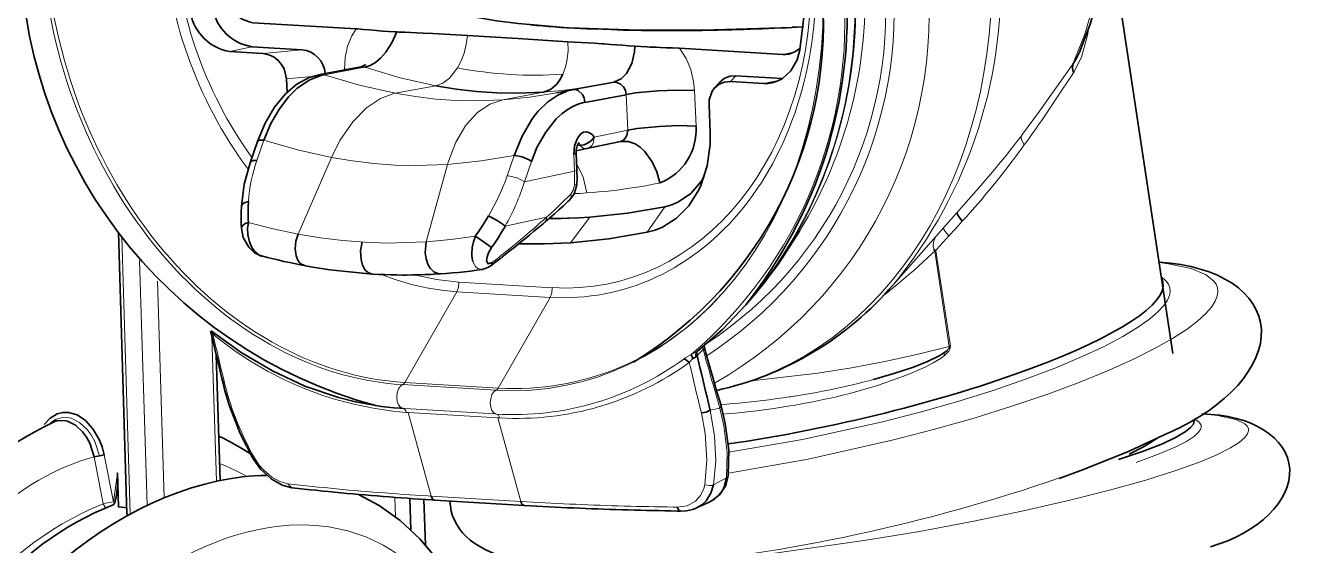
# Model space of a CAD drawing. Header units: millimetres. Extents: x 0 to 174, y 0 to 33.
# Drawn here: x 27.032 to 29.075, y 22.281 to 23.121 of the extents above; entities that cross this region are included whole.
import ezdxf

# ---------------------------------------------------------------- set-up
doc = ezdxf.new("R2010")
doc.units = ezdxf.units.MM
doc.layers.add('PDF_Geomertry', color=7, linetype='Continuous', true_color=0x405f80)

msp = doc.modelspace()

# ---------------------------------------------------------------- linework, layer by layer
at = {"layer": 'PDF_Geomertry', "color": 7, "lineweight": 35}
for points in [[(28.1146, 22.5858), (28.114, 22.5888), (28.1144, 22.5924), (28.1151, 22.5938), (28.1154, 22.5942), (28.116, 22.5946), (28.1567, 22.6299), (28.1944, 22.6699, 0.187054), (28.3565, 23.1888), (28.1872, 27.3611, 0.271753), (27.7608, 28.0757, 0.095127), (27.571, 28.1256), (27.4204, 28.1346), (27.3932, 28.1354), (27.366, 28.1347), (27.339, 28.1324), (27.3125, 28.1285), (27.2958, 28.1253), (27.2911, 28.1242)], [(28.3064, 28.0007, -0.277426), (28.6085, 27.5031), (28.7778, 23.3306), (28.7781, 23.285), (28.7736, 23.2285), (28.7639, 23.1729), (28.7501, 23.1229), (28.7329, 23.0775)], [(26.8547, 27.4378), (27.024, 23.2654, 0.342168), (27.5971, 22.5074)], [(28.1471, 27.3603), (28.3164, 23.1879, -0.289356), (28.0133, 22.5775)], [(27.5161, 23.0432, 0.354822), (27.4785, 23.0814), (27.3976, 23.0863, -0.319494), (27.3346, 23.1479), (27.3325, 23.1562), (27.3204, 23.2208), (27.3147, 23.2857), (27.3083, 23.4414)], [(27.3308, 23.4463), (27.3374, 23.2843), (27.3421, 23.2288), (27.3515, 23.1736, 0.319465), (27.3993, 23.125), (27.5658, 23.115), (27.5667, 23.115), (27.5676, 23.1149)], [(27.4544, 23.0125), (27.4535, 23.0342), (27.4497, 23.0504), (27.4456, 23.0578), (27.4401, 23.0642), (27.4336, 23.0693), (27.4265, 23.0729), (27.4157, 23.0754), (27.3619, 23.0786, -0.318774), (27.299, 23.1403)], [(27.9208, 22.9185), (27.9306, 22.9203), (27.9382, 22.9219), (27.9383, 22.9219), (27.9924, 22.9335), (27.9965, 22.9351), (28, 22.9385), (28.0026, 22.9431), (28.004, 22.9518), (28.0192, 22.9544), (28.0549, 22.9578), (28.0854, 22.9589), (28.1142, 22.9582, -0.327128), (28.056, 22.8665), (28.051, 22.8842), (28.0433, 22.9006), (28.0311, 22.9175), (28.0239, 22.9242), (28.0161, 22.9294), (28.0046, 22.9336), (27.9931, 22.9336), (27.9926, 22.9335)], [(28.5704, 22.8587), (28.4326, 22.7026, -0.163324), (28.1471, 22.5317)]]:
    msp.add_lwpolyline(points, format="xyb", dxfattribs=at)
at = {"layer": 'PDF_Geomertry', "color": 7, "lineweight": 13}
for points in [[(28.2106, 22.6888, 0.187268), (28.3688, 23.1951), (28.3697, 23.1958), (28.3707, 23.1964), (28.2012, 27.3688), (28.2004, 27.3682), (28.1994, 27.3676, 0.2722), (27.7833, 28.065)], [(28.2608, 22.7568, 0.153248), (28.3707, 23.1964), (28.3857, 23.2071), (28.2164, 27.3794), (28.2012, 27.3688, 0.236094), (27.8571, 28.0236)], [(28.2811, 22.7885, 0.153429), (28.3857, 23.2071), (28.3899, 23.2083), (28.3979, 23.2094), (28.4168, 23.2099), (28.2475, 27.3822), (28.2286, 27.3819), (28.2206, 27.3808), (28.2164, 27.3794, 0.236284), (27.8886, 28.0029)], [(28.6085, 27.5031), (28.6082, 27.5015), (28.6071, 27.5001), (28.6026, 27.4971), (28.7719, 23.3246), (28.604, 23.2386, -0.191951), (28.4326, 22.7026)], [(28.144, 22.5436, 0.29997), (28.4861, 23.2122), (28.591, 23.2347), (28.4217, 27.4071), (28.3168, 27.3846)], [(28.431, 23.209), (28.4601, 23.2092), (28.4861, 23.2122), (28.3168, 27.3846), (28.2908, 27.3817), (28.2617, 27.3814), (28.431, 23.209, -0.28073), (28.1314, 22.5878)], [(28.1151, 22.5939), (28.1064, 22.5899, 0.242631), (28.3518, 23.1876), (28.3565, 23.1888), (28.3688, 23.1951), (28.1994, 27.3676), (28.1872, 27.3611), (28.1825, 27.3601)], [(27.3976, 22.9074, -0.146976), (27.2706, 23.2786), (27.269, 23.3169), (27.2775, 23.3165)], [(27.2706, 23.2786), (27.2629, 23.2788), (27.2546, 23.2785, 0.151307), (27.3915, 22.8886)], [(27.6944, 23.0233), (27.7058, 23.0276), (27.7164, 23.0357), (27.7292, 23.0522, 0.064761), (27.8994, 23.0419), (27.9036, 23.0535), (27.9064, 23.066), (27.9078, 23.08), (27.9076, 23.0944)], [(27.9124, 22.8486), (27.9088, 22.845), (27.9017, 22.8381), (27.8946, 22.8312), (27.8875, 22.8244), (27.8803, 22.8178), (27.8731, 22.8111), (27.8063, 22.7968, 0.052136), (27.8374, 22.8683), (27.9181, 22.8856), (27.9169, 22.9131)], [(27.8486, 22.9011), (27.8374, 22.8683), (27.8254, 22.8749), (27.8114, 22.8782), (27.8096, 22.8782, -0.052699), (27.7793, 22.8133)], [(27.6599, 22.7182), (27.6957, 22.7106), (27.7317, 22.7065), (27.8822, 22.6975), (27.8815, 22.6892), (27.8787, 22.6819), (27.7949, 22.5356, 0.230909), (28.1542, 22.686)], [(28.1064, 22.5897), (28.0979, 22.5847), (28.0944, 22.5824, -0.174552), (27.7921, 22.4936), (27.7882, 22.4954), (27.785, 22.4993), (27.7829, 22.505), (27.7821, 22.5119), (27.7829, 22.519), (27.785, 22.5251), (27.7879, 22.5296), (27.7914, 22.5321), (27.7932, 22.5335), (27.7949, 22.5356), (27.6443, 22.5446), (27.7282, 22.691), (27.8787, 22.6819)], [(27.4017, 22.4232, -0.068728), (27.3542, 22.5414), (27.3529, 22.5465), (27.3507, 22.556), (27.3483, 22.5656), (27.346, 22.5751), (27.3436, 22.5847), (27.3414, 22.5943), (27.339, 22.6039), (27.3367, 22.6135), (27.3344, 22.6231, 0.155037), (27.6468, 22.4964), (27.6485, 22.4962), (27.65, 22.4962)], [(28.0838, 22.3435), (28.0997, 22.3458), (28.1133, 22.3532), (28.1215, 22.3621), (28.1269, 22.3733), (28.1283, 22.3796), (28.1318, 22.42), (28.129, 22.4625), (28.1228, 22.4954), (28.1215, 22.5003), (28.1193, 22.5099), (28.1169, 22.5194), (28.1147, 22.529), (28.1124, 22.5386), (28.1101, 22.5482), (28.1078, 22.5578), (28.1056, 22.5674), (28.1033, 22.5769, -0.173501), (27.7974, 22.4874), (27.7958, 22.4875), (27.7943, 22.4875), (27.8314, 22.3525), (27.8412, 22.3518), (27.8511, 22.3514), (27.861, 22.3508), (27.8707, 22.3503), (27.8806, 22.3499), (27.8904, 22.3493), (27.9003, 22.3489), (27.9101, 22.3485), (27.9199, 22.3481), (27.9297, 22.3476), (27.9396, 22.3472), (27.9494, 22.3468), (27.9593, 22.3465), (27.969, 22.3461), (27.9789, 22.3458), (27.9887, 22.3456), (27.9986, 22.3453), (28.0085, 22.345), (28.0183, 22.3447), (28.0282, 22.3446), (28.0379, 22.3443), (28.0478, 22.3442), (28.0576, 22.3439), (28.0675, 22.3438), (28.0774, 22.3436), (28.0838, 22.3436)], [(27.1431, 22.4244), (27.1579, 22.3489, 0.28352), (26.8318, 21.9026)]]:
    msp.add_lwpolyline(points, format="xyb", dxfattribs=at)
for points in [[(28.5704, 22.8587), (28.5769, 22.8661), (28.5833, 22.8736), (28.5897, 22.8811), (28.5961, 22.8886), (28.6024, 22.8963), (28.6086, 22.9039), (28.6149, 22.9115), (28.621, 22.9192), (28.6271, 22.9269), (28.6331, 22.9346), (28.6392, 22.9425), (28.6394, 22.9429), (28.6686, 22.9821), (28.7224, 23.0582), (28.7418, 23.1064), (28.7567, 23.1579), (28.7667, 23.2119), (28.7718, 23.2678), (28.7719, 23.3246), (28.7764, 23.3276), (28.7775, 23.3292), (28.7778, 23.3306)], [(27.5472, 23.0489), (27.5472, 23.0494), (27.5481, 23.0689), (27.5519, 23.0874), (27.5587, 23.104), (27.5658, 23.115)], [(28.2871, 23.1181), (28.2772, 23.1178), (28.2696, 23.1175)], [(28.6857, 22.9875), (28.6961, 23.0031), (28.7233, 23.0439), (28.736, 23.0693), (28.7454, 23.1026), (28.7458, 23.1047), (28.7475, 23.1143), (28.7478, 23.1158)], [(27.7292, 23.0522), (27.7351, 23.0636), (27.7399, 23.0758), (27.7435, 23.0899), (27.7457, 23.1042)], [(28.7444, 23.1064), (28.7458, 23.1047)], [(27.3619, 23.0786), (27.3976, 23.0863)], [(27.4157, 23.0754), (27.4785, 23.0814)], [(28.0876, 23.0838), (28.0981, 23.0675), (28.1057, 23.0496), (28.1104, 23.0303), (28.1118, 23.0154), (28.1142, 22.9582)], [(28.2736, 23.0779), (28.2542, 23.0738)], [(27.8893, 23.0117), (27.8461, 23.005), (27.8025, 23.0007), (27.7815, 22.9936), (27.7615, 22.98), (27.7429, 22.9596), (27.7268, 22.9322), (27.714, 22.8982), (27.7135, 22.8963), (27.6621, 22.8946), (27.6282, 22.8954), (27.5943, 22.8979), (27.5601, 22.9019), (27.526, 22.9076), (27.5396, 22.9349), (27.5604, 22.9651), (27.5825, 22.9878), (27.605, 23.0028), (27.6268, 23.0107), (27.6289, 23.0111), (27.5714, 23.0242), (27.5143, 23.0411), (27.58, 23.0533), (27.6371, 23.0363), (27.6944, 23.0233), (27.6289, 23.0111), (27.6618, 23.0057), (27.6946, 23.0019), (27.7272, 22.9997), (27.7599, 22.999), (27.8025, 23.0007), (27.8683, 23.0128), (27.8979, 23.0154), (27.9274, 23.0193)], [(27.4535, 23.0342), (27.4947, 23.0382)], [(28.1783, 23.0394), (28.1699, 23.0301)], [(28.2235, 23.0269), (28.2494, 23.0325)], [(27.9224, 22.9261), (27.9249, 22.9267), (27.9275, 22.9271), (27.93, 22.9244), (27.9328, 22.9226), (27.9356, 22.9218), (27.9383, 22.9219), (27.9425, 22.9236), (27.946, 22.9268), (27.9486, 22.9315), (27.9499, 22.9401), (28.004, 22.9518), (28.0017, 23.009)], [(28.5224, 22.7811), (28.5243, 22.7833), (28.5311, 22.7906), (28.5378, 22.7978), (28.5439, 22.8046), (28.5506, 22.8118), (28.5571, 22.8192), (28.5636, 22.8267), (28.57, 22.834), (28.5764, 22.8415), (28.5826, 22.8492), (28.589, 22.8567), (28.5951, 22.8643), (28.5961, 22.8656), (28.6024, 22.8732), (28.6085, 22.881), (28.6103, 22.8832), (28.6163, 22.891), (28.6222, 22.8988), (28.6282, 22.9067), (28.6342, 22.9146), (28.64, 22.9225), (28.6433, 22.9272), (28.6439, 22.9278), (28.6499, 22.936), (28.6556, 22.944), (28.6613, 22.9521), (28.6668, 22.9601), (28.6725, 22.9682), (28.6781, 22.9764), (28.6836, 22.9844), (28.6856, 22.9875)], [(27.3918, 22.8026), (27.4319, 22.7924), (27.4722, 22.7839), (27.526, 22.9076), (27.4713, 22.9197), (27.4168, 22.9353), (27.4054, 22.9026)], [(28.6439, 22.9278), (28.6396, 22.9358), (28.6387, 22.9396), (28.6394, 22.9429)], [(27.7582, 22.7806), (27.7186, 22.7751), (27.6789, 22.7714), (27.7135, 22.8963), (27.7675, 22.9019), (27.821, 22.911), (27.8096, 22.8782)], [(27.9219, 22.8874), (27.9218, 22.8869), (27.921, 22.8864), (27.9181, 22.8856), (27.9182, 22.8742), (27.9179, 22.8628), (27.9208, 22.8638), (27.9215, 22.8643), (27.9218, 22.8649)], [(27.9381, 22.8503), (27.9322, 22.8756), (27.9217, 22.8968)], [(27.9178, 22.8492), (27.9275, 22.8496), (27.9374, 22.8503), (27.9381, 22.8503), (27.9479, 22.8511), (27.9576, 22.8519), (27.9675, 22.8529), (27.9772, 22.8539), (27.9871, 22.8551), (27.9968, 22.8564), (28.0065, 22.8578), (28.0162, 22.8593), (28.026, 22.8608), (28.0357, 22.8626), (28.0453, 22.8644), (28.055, 22.8664), (28.056, 22.8665)], [(27.9179, 22.8628), (27.9161, 22.8549), (27.9124, 22.8486), (27.9126, 22.8446), (27.9118, 22.841), (27.9101, 22.8388)], [(28.064, 22.8281), (28.0354, 22.7871)], [(27.7854, 22.7381), (27.7932, 22.7442), (27.8008, 22.7503), (27.8085, 22.7565), (27.8161, 22.7626), (27.8238, 22.7689), (27.8314, 22.7753), (27.8389, 22.7815), (27.8464, 22.7879), (27.8539, 22.7943), (27.8613, 22.8008), (27.8688, 22.8072), (27.8731, 22.8111), (27.8728, 22.8071), (27.8708, 22.8038)], [(27.9429, 22.8114), (27.9115, 22.77)], [(27.4722, 22.7839), (27.5081, 22.7779), (27.5439, 22.7735), (27.5796, 22.7707), (27.6151, 22.7696), (27.6789, 22.7714)], [(28.5131, 22.7938), (28.5164, 22.7883), (28.5222, 22.781), (28.5076, 22.7653), (28.5028, 22.7596), (28.5014, 22.7576), (28.5013, 22.7571), (28.5246, 22.6032), (28.5237, 22.5981), (28.5219, 22.595), (28.5156, 22.5888), (28.5096, 22.584), (28.4969, 22.5761), (28.4839, 22.5693), (28.4567, 22.5572), (28.4147, 22.5422), (28.4071, 22.5397), (28.3981, 22.5369), (28.3886, 22.5342), (28.3792, 22.5315), (28.3697, 22.5289), (28.3601, 22.5264), (28.3506, 22.524), (28.341, 22.5217), (28.3314, 22.5194), (28.3218, 22.5174), (28.3122, 22.5153), (28.3025, 22.5135), (28.2929, 22.5115), (28.2742, 22.5082), (28.2737, 22.5081), (28.2656, 22.5067), (28.256, 22.5051), (28.2461, 22.5036), (28.2364, 22.5022), (28.2267, 22.5008), (28.2169, 22.4996), (28.2072, 22.4983), (28.1974, 22.4972), (28.1876, 22.4962), (28.1778, 22.4953), (28.1681, 22.4944), (28.1582, 22.4936)], [(27.1879, 22.7789), (27.2015, 22.3326)], [(28.5014, 22.7576), (28.4979, 22.7596), (28.4968, 22.7647), (28.4976, 22.7717), (28.5014, 22.7806)], [(27.2285, 22.3464), (27.2164, 22.7415)], [(28.204, 22.5475), (28.3107, 22.5596), (28.365, 22.5682), (28.4186, 22.5783), (28.4704, 22.5896), (28.5206, 22.6021), (28.5228, 22.6028), (28.4994, 22.7565), (28.495, 22.7524), (28.4879, 22.7457), (28.4807, 22.739), (28.4733, 22.7324), (28.466, 22.7258), (28.4622, 22.7225), (28.4608, 22.7213), (28.4533, 22.7149), (28.4458, 22.7085), (28.4383, 22.7022), (28.4307, 22.696), (28.4229, 22.6899), (28.4153, 22.6837)], [(27.7692, 22.7269), (27.7621, 22.7283), (27.7582, 22.7318), (27.7543, 22.7396)], [(28.1665, 22.3983), (28.2953, 22.421), (28.4307, 22.4513), (28.4976, 22.4686), (28.5628, 22.4872), (28.6239, 22.5063), (28.6818, 22.5258), (28.7333, 22.545), (28.7806, 22.5643), (28.8201, 22.5822), (28.8553, 22.5999), (28.8829, 22.6156), (28.9064, 22.6307), (28.9235, 22.6436), (28.9369, 22.656), (28.9458, 22.6661), (28.9519, 22.6758), (28.955, 22.6837), (28.9561, 22.6907), (28.9554, 22.6971), (28.9532, 22.7031), (28.9494, 22.7086), (28.9362, 22.719), (28.9132, 22.7285), (28.8767, 22.7361), (28.8617, 22.7379)], [(27.2453, 22.7078), (27.256, 22.3586)], [(27.6064, 22.7188), (27.6306, 22.71), (27.6549, 22.7028), (27.6792, 22.6972), (27.7035, 22.6933), (27.7282, 22.691), (27.731, 22.6982), (27.7317, 22.7065)], [(28.1672, 22.4324), (28.2862, 22.4525), (28.4128, 22.4804), (28.4757, 22.4967), (28.5367, 22.514), (28.5938, 22.5319), (28.6474, 22.5504), (28.6946, 22.5683), (28.7374, 22.5863), (28.7725, 22.6028), (28.8031, 22.6189), (28.8264, 22.6331), (28.8457, 22.6465), (28.8589, 22.6578), (28.8689, 22.6686), (28.8747, 22.6772), (28.8781, 22.6849), (28.8793, 22.6915), (28.8788, 22.6975), (28.8767, 22.7031), (28.8729, 22.7083), (28.8651, 22.7149)], [(27.3403, 22.3853), (27.3332, 22.6182)], [(28.116, 22.5879), (28.1256, 22.5979), (28.1282, 22.5885), (28.1308, 22.579), (28.1336, 22.5696), (28.1363, 22.5601), (28.1389, 22.5507), (28.1417, 22.5411), (28.1444, 22.5317), (28.1471, 22.5222), (28.1499, 22.5128), (28.1526, 22.5033), (28.1526, 22.5032)], [(28.1249, 22.6017), (28.125, 22.5999), (28.1256, 22.5979)], [(28.5188, 22.5958), (28.5217, 22.5989), (28.5225, 22.6006), (28.5228, 22.6028), (28.5236, 22.6029), (28.5246, 22.6032)], [(28.5135, 22.5917), (28.5156, 22.5888)], [(27.6408, 22.5411), (27.6374, 22.5386), (27.6344, 22.5342), (27.6322, 22.5281), (27.6315, 22.521), (27.6322, 22.514), (27.6344, 22.5083), (27.6376, 22.5046), (27.6415, 22.5026), (27.6446, 22.5025), (27.7889, 22.4939), (27.7921, 22.4936), (27.7953, 22.4917), (27.7965, 22.4897), (27.7974, 22.4874)], [(27.7914, 22.5321), (27.6408, 22.5411), (27.6426, 22.5425), (27.6443, 22.5446)], [(28.154, 22.509), (28.1637, 22.5097), (28.1736, 22.5106), (28.1835, 22.5114), (28.1932, 22.5122), (28.2031, 22.5133), (28.2128, 22.5143), (28.2225, 22.5156), (28.2324, 22.5167), (28.2356, 22.5171), (28.2453, 22.5185), (28.255, 22.5199), (28.2647, 22.5213), (28.2674, 22.5217), (28.27, 22.5221), (28.2797, 22.5236), (28.2894, 22.5251), (28.299, 22.5268), (28.3087, 22.5286), (28.3185, 22.5304), (28.3281, 22.5324), (28.3378, 22.5343), (28.3474, 22.5364), (28.3569, 22.5386), (28.3665, 22.5408), (28.3761, 22.5431), (28.3857, 22.5454), (28.3951, 22.5479), (28.3969, 22.5485), (28.4006, 22.5494)], [(27.6468, 22.4964), (27.646, 22.4988), (27.6447, 22.5007), (27.6432, 22.5021), (27.6415, 22.5026)], [(27.7943, 22.4875), (27.65, 22.4962), (27.6871, 22.3611), (27.8314, 22.3525)], [(28.1526, 22.5031), (28.1593, 22.4749), (28.1644, 22.4318), (28.1633, 22.3906), (28.1424, 22.3794), (28.146, 22.4181), (28.1443, 22.4585), (28.1372, 22.4999), (28.1526, 22.5031), (28.1543, 22.5051), (28.1546, 22.5069)], [(27.1517, 22.426), (27.144, 22.4496), (27.1385, 22.4599), (27.1318, 22.469), (27.1197, 22.4801), (27.106, 22.4869), (27.0996, 22.4882), (27.0899, 22.4878), (27.0807, 22.4847), (27.0735, 22.4801)], [(28.0782, 22.2518), (28.2224, 22.2665), (28.3885, 22.29), (28.4747, 22.3044), (28.5596, 22.3203), (28.6399, 22.3368), (28.7154, 22.354), (28.7811, 22.3707), (28.84, 22.3872), (28.8867, 22.4019), (28.9264, 22.4163), (28.9544, 22.4281), (28.9767, 22.4392), (28.9903, 22.4478), (28.9996, 22.4557), (29.0039, 22.4615), (29.0057, 22.4664), (29.0058, 22.4685), (29.0054, 22.4704), (29.0035, 22.4743), (28.9997, 22.4781), (28.985, 22.485), (28.9554, 22.4911), (28.9304, 22.4938)], [(28.8242, 22.4157), (28.859, 22.4282), (28.8874, 22.4401), (28.9054, 22.4494), (28.9185, 22.4582), (28.9251, 22.4646), (28.9285, 22.4697), (28.929, 22.4718), (28.9293, 22.4739), (28.929, 22.4758), (28.9283, 22.4776), (28.9257, 22.4811), (28.9179, 22.4861)], [(27.1593, 22.4276), (27.1742, 22.3521), (27.1676, 22.3507), (27.1579, 22.3489), (27.1607, 22.3432)], [(27.3992, 22.4224), (27.3993, 22.4224), (27.3994, 22.4224), (27.4003, 22.4226), (27.4017, 22.4232), (27.409, 22.4119), (27.4169, 22.4029), (27.4296, 22.3921), (27.4426, 22.3849), (27.4558, 22.3813)], [(27.1765, 22.3507), (27.1742, 22.3521), (27.1807, 22.3985)], [(27.3894, 22.3929), (27.3808, 22.3976), (27.3721, 22.4022), (27.3632, 22.4064), (27.3542, 22.4104), (27.3456, 22.4139)], [(28.1633, 22.3907), (28.1662, 22.3944)], [(27.4558, 22.3811), (27.4656, 22.3801), (27.4754, 22.379), (27.4851, 22.3779), (27.495, 22.3769), (27.5047, 22.3758), (27.5146, 22.3749), (27.5243, 22.3739), (27.5342, 22.3729), (27.5439, 22.3721), (27.5537, 22.3711), (27.5635, 22.3703), (27.5733, 22.3694), (27.5832, 22.3686), (27.5929, 22.3678), (27.6028, 22.3669), (27.6125, 22.3663), (27.6224, 22.3654), (27.6322, 22.3647), (27.6421, 22.364), (27.6518, 22.3633), (27.6617, 22.3628), (27.6715, 22.3621), (27.6813, 22.3615), (27.6871, 22.3611)], [(28.1283, 22.3796), (28.1358, 22.3782), (28.1394, 22.3785), (28.1424, 22.3794)], [(27.6283, 22.3593), (27.6293, 22.3279)]]:
    msp.add_lwpolyline(points, dxfattribs=at)
at = {"layer": 'PDF_Geomertry', "color": 7, "lineweight": 35}
for points in [[(28.7781, 23.2894), (28.8838, 22.5915)], [(28.289, 23.2558), (28.2906, 23.2174), (28.291, 23.2072), (28.2894, 23.1432), (28.2818, 23.0814), (28.2774, 23.0653), (28.2671, 23.0474), (28.2532, 23.0347), (28.2453, 23.0306), (28.2368, 23.0279), (28.2303, 23.0269), (28.2235, 23.0269), (28.1699, 23.0301), (28.1601, 23.0293), (28.1513, 23.0256), (28.1444, 23.0199)], [(28.2694, 23.1175), (28.126, 23.1129), (28.005, 23.1132), (27.9099, 23.1169), (28.0196, 23.1129), (28.1575, 23.1135), (28.2694, 23.1175), (28.2696, 23.1174), (28.1438, 23.1131), (28.0215, 23.1128), (27.9081, 23.1168), (27.8272, 23.1236), (27.7922, 23.1282), (27.7618, 23.1336), (27.7367, 23.1399), (27.7174, 23.1467), (27.7093, 23.151)], [(27.9828, 23.0294), (27.9933, 23.0344), (28.0021, 23.0431), (28.0104, 23.059), (28.0147, 23.0782), (28.0153, 23.0872), (28.0054, 23.0879), (27.9957, 23.0886), (27.9858, 23.0893), (27.976, 23.09), (27.9662, 23.0907), (27.9622, 23.091), (27.9503, 23.0918), (27.9076, 23.0944), (27.8268, 23.0994), (27.7457, 23.1042), (27.6894, 23.1074), (27.6739, 23.1082), (27.664, 23.1086), (27.6542, 23.1092), (27.6443, 23.1096), (27.6346, 23.11), (27.6315, 23.1101), (27.6281, 23.1103), (27.6183, 23.1108), (27.6085, 23.1115), (27.5986, 23.1124), (27.5875, 23.1133), (27.5778, 23.1142), (27.5679, 23.1149), (27.5676, 23.115)], [(27.6315, 23.1101), (27.6235, 23.0925), (27.6137, 23.0775), (27.6057, 23.0683), (27.5969, 23.061), (27.5885, 23.056), (27.58, 23.0533), (27.5769, 23.0539), (27.5738, 23.0538)], [(28.2871, 23.1181), (28.2772, 23.1178), (28.2696, 23.1175), (28.2607, 23.1169), (28.2508, 23.1165), (28.241, 23.1161), (28.2311, 23.1157), (28.2213, 23.1153), (28.2115, 23.1149), (28.2017, 23.1146), (28.1918, 23.1142), (28.1819, 23.1139), (28.1721, 23.1136), (28.1622, 23.1135), (28.1483, 23.1131), (28.1442, 23.1131), (28.1343, 23.1128), (28.1244, 23.1126), (28.1146, 23.1125), (28.1047, 23.1125), (28.0949, 23.1124), (28.0851, 23.1124), (28.0753, 23.1124), (28.0654, 23.1124), (28.0556, 23.1124), (28.0443, 23.1125), (28.0362, 23.1125), (28.0264, 23.1126), (28.0165, 23.1128), (28.0067, 23.1129), (27.9968, 23.1132), (27.9869, 23.1135), (27.9771, 23.1138), (27.9476, 23.1149), (27.9474, 23.1149), (27.9375, 23.1153), (27.9276, 23.1157), (27.9179, 23.1163), (27.9081, 23.1168), (27.9058, 23.1169), (27.8961, 23.1175), (27.8863, 23.1182), (27.8764, 23.1189), (27.8667, 23.1197), (27.8568, 23.1206), (27.8471, 23.1215)], [(28.0153, 23.0871), (28.0251, 23.0865), (28.0349, 23.086), (28.0397, 23.0857), (28.0497, 23.0853), (28.0564, 23.0851), (28.0662, 23.0847), (28.0761, 23.0843), (28.0858, 23.0839), (28.0868, 23.0838), (28.0878, 23.0838)], [(28.0876, 23.0838), (28.2542, 23.0738), (28.2592, 23.0738), (28.2642, 23.0744), (28.2737, 23.0781), (28.2822, 23.084)], [(28.7233, 23.0439), (28.7215, 23.0513), (28.7224, 23.0582), (28.7275, 23.0665), (28.7319, 23.0754), (28.7328, 23.0772)], [(27.5735, 23.0538), (27.5078, 23.0417)], [(27.5496, 23.0493), (27.5472, 23.0494)], [(27.5738, 23.0539), (27.5813, 23.0576)], [(27.4707, 23.019), (27.4708, 23.0192), (27.4912, 23.0331), (27.5122, 23.0407), (27.5143, 23.0411), (27.5113, 23.0418), (27.5081, 23.0417), (27.4903, 23.0364), (27.4704, 23.0257), (27.4519, 23.01), (27.4343, 22.9888), (27.419, 22.9631), (27.4065, 22.9331), (27.4069, 22.9337), (27.4086, 22.9349), (27.4104, 22.9353), (27.4149, 22.9356), (27.4168, 22.9353), (27.4283, 22.9624), (27.4421, 22.9863), (27.4574, 23.006), (27.4635, 23.0125), (27.4707, 23.0192)], [(27.6944, 23.0233), (27.7274, 23.0179), (27.7603, 23.014), (27.7929, 23.0118), (27.8256, 23.0113), (27.8683, 23.0128), (27.8793, 23.0171), (27.8889, 23.0253), (27.8947, 23.0331), (27.8994, 23.0419)], [(28.2535, 23.0349), (28.1783, 23.0394), (28.1686, 23.0386), (28.1596, 23.0349), (28.1528, 23.0292), (28.1443, 23.0199), (28.1403, 23.0143), (28.1356, 23.0008), (28.1353, 22.9933), (28.1371, 22.9469), (28.1371, 22.9285), (28.1324, 22.8939), (28.1221, 22.8626), (28.1186, 22.8553), (28.1024, 22.8297), (28.0826, 22.8097), (28.0601, 22.7954), (28.0481, 22.7904), (28.0354, 22.7871), (27.9737, 22.7764), (27.9115, 22.77), (27.87, 22.7681), (27.8282, 22.7683)], [(27.9349, 22.9967), (27.9339, 23.0031), (27.9311, 23.0092), (27.924, 23.0157), (27.9201, 23.0171), (27.9162, 23.0172), (27.9819, 23.0293), (27.9856, 23.0293), (27.9925, 23.0261), (27.9971, 23.0215), (28.0003, 23.0156), (28.0017, 23.009), (28.0168, 23.0117), (28.0526, 23.0151), (28.0831, 23.0161), (28.1118, 23.0154)], [(27.916, 23.0171), (27.9086, 23.0154), (27.8912, 23.0083), (27.8749, 22.9971), (27.8594, 22.9821), (27.8533, 22.9744), (27.8493, 22.9689), (27.8335, 22.9419), (27.821, 22.911), (27.8226, 22.911), (27.8338, 22.9088), (27.845, 22.9038), (27.8486, 22.9011), (27.8576, 22.9235), (27.8717, 22.9485), (27.8886, 22.9697), (27.8981, 22.9785), (27.9082, 22.9857), (27.9164, 22.9904), (27.9254, 22.9942), (27.9349, 22.9968)], [(27.8893, 23.0117), (27.8989, 23.0135), (27.9086, 23.0156), (27.9128, 23.0164)], [(27.9349, 22.9965), (28.0017, 23.0089)], [(27.9244, 22.9307), (27.9268, 22.929), (27.9275, 22.9271), (27.9336, 22.9282), (27.94, 22.9311), (27.9456, 22.9351), (27.9499, 22.9401), (27.9464, 22.9447), (27.9421, 22.9475), (27.9374, 22.9488), (27.9326, 22.9482), (27.9282, 22.9457), (27.9228, 22.9385), (27.9183, 22.9263), (27.9169, 22.9131), (27.9199, 22.9139), (27.9207, 22.9143), (27.9208, 22.9147), (27.921, 22.9201), (27.9224, 22.9261), (27.9253, 22.9315)], [(27.3953, 22.9003), (27.4065, 22.9331)], [(27.7835, 22.7333), (27.7914, 22.7393), (27.7992, 22.7453), (27.8069, 22.7514), (27.8146, 22.7574), (27.8224, 22.7636), (27.83, 22.7697), (27.8376, 22.776), (27.8453, 22.7822), (27.8528, 22.7885), (27.8603, 22.7947), (27.8679, 22.8011), (27.8708, 22.8038), (27.8783, 22.8101), (27.8857, 22.8167), (27.8931, 22.8232), (27.9004, 22.8297), (27.9076, 22.8364), (27.9101, 22.8388), (27.9175, 22.8488), (27.9215, 22.8614), (27.9218, 22.8649), (27.9222, 22.8747), (27.9221, 22.8846), (27.9219, 22.8874), (27.9208, 22.9147)], [(27.4054, 22.9026), (27.4036, 22.9028), (27.3997, 22.9026), (27.3968, 22.9018), (27.3957, 22.9011), (27.3953, 22.9003), (27.3854, 22.8647), (27.3808, 22.829), (27.3813, 22.8304), (27.3821, 22.8319), (27.3853, 22.8344), (27.3921, 22.8367)], [(27.8775, 22.8094), (27.8874, 22.8093), (27.8972, 22.8094), (27.9071, 22.8096), (27.9071, 22.8096), (27.9072, 22.8096), (27.9075, 22.8096), (27.9253, 22.8103), (27.9429, 22.8114), (28.0037, 22.8176), (28.064, 22.8281), (28.0753, 22.8312), (28.0861, 22.8358), (28.1058, 22.8496), (28.1226, 22.869), (28.1275, 22.8768)], [(27.3808, 22.829), (27.3806, 22.8192), (27.3804, 22.8093), (27.3804, 22.7994), (27.3807, 22.7931), (27.381, 22.7949), (27.3829, 22.7979), (27.3869, 22.8008), (27.3918, 22.8026)], [(27.3922, 22.8368), (27.3918, 22.8269), (27.3917, 22.8171), (27.3918, 22.8072), (27.3919, 22.8026)], [(27.3919, 22.8028), (27.3907, 22.7931), (27.391, 22.7832), (27.3914, 22.7808)], [(27.7581, 22.7806), (27.7636, 22.7888), (27.769, 22.7969), (27.7743, 22.8053), (27.7792, 22.8133)], [(27.7793, 22.8133), (27.7936, 22.8057), (27.8032, 22.7993), (27.8063, 22.7968)], [(27.9075, 22.8096), (27.9089, 22.8096), (27.9071, 22.8096)], [(28.5439, 22.8046), (28.5378, 22.8129), (28.5357, 22.8171), (28.5353, 22.8189)], [(27.1982, 22.3308), (27.1968, 22.3314), (27.1964, 22.3318), (27.1961, 22.3325), (27.1822, 22.7871)], [(27.3807, 22.7931), (27.3838, 22.7785), (27.3926, 22.7629), (27.4021, 22.7539), (27.4136, 22.7483)], [(27.4722, 22.7839), (27.4688, 22.7724), (27.4676, 22.7603), (27.469, 22.7489), (27.4715, 22.7419), (27.4756, 22.7367), (27.4824, 22.7332), (27.4782, 22.734), (27.4686, 22.736), (27.4589, 22.7379), (27.4493, 22.74), (27.4397, 22.7422), (27.4322, 22.744), (27.4226, 22.7464), (27.4132, 22.7488)], [(27.7014, 22.7197), (27.7112, 22.7204), (27.721, 22.7213), (27.7308, 22.7222), (27.7406, 22.7233), (27.7504, 22.7244), (27.7601, 22.7257), (27.7692, 22.7269), (27.7783, 22.7299), (27.7836, 22.7333), (27.7846, 22.7346), (27.7854, 22.7381), (27.7787, 22.7358), (27.7763, 22.741), (27.7771, 22.7472), (27.7796, 22.7536), (27.7844, 22.7621), (27.7899, 22.7703), (27.7953, 22.7786), (27.8004, 22.7869), (27.8056, 22.7954), (27.8063, 22.7967)], [(28.2811, 22.7885), (28.2608, 22.7568), (28.2576, 22.7518), (28.2522, 22.7436), (28.2467, 22.7356), (28.241, 22.7275), (28.2351, 22.7196), (28.2292, 22.7117), (28.2231, 22.7039), (28.2168, 22.6963), (28.2106, 22.6888), (28.1944, 22.6699)], [(27.3914, 22.7807), (27.3938, 22.7713), (27.3978, 22.7622), (27.3987, 22.7607), (27.4024, 22.7558), (27.4099, 22.7497), (27.4133, 22.7483)], [(27.5758, 22.771), (27.5731, 22.7572), (27.5738, 22.7431), (27.5762, 22.7336), (27.5806, 22.7258), (27.586, 22.7214), (27.5922, 22.7194), (27.6019, 22.719), (27.6118, 22.7186), (27.6217, 22.7182), (27.6315, 22.7181), (27.6414, 22.7179), (27.6471, 22.7179), (27.6569, 22.7181), (27.6668, 22.7183), (27.6765, 22.7186), (27.6864, 22.719), (27.6963, 22.7197), (27.7017, 22.72)], [(27.6789, 22.7714), (27.6772, 22.7536), (27.6786, 22.7442), (27.6815, 22.7356), (27.6853, 22.729), (27.691, 22.7232), (27.6979, 22.7203), (27.7014, 22.72)], [(27.7844, 22.7621), (27.7783, 22.7668), (27.7582, 22.7806), (27.755, 22.7713), (27.7531, 22.7621), (27.7525, 22.7522), (27.7525, 22.7493), (27.7531, 22.7444), (27.7543, 22.7396)], [(28.4993, 22.7565), (28.4979, 22.7596)], [(28.5013, 22.7571), (28.5003, 22.7568), (28.4994, 22.7565)], [(27.5921, 22.7192), (27.5233, 22.7261), (27.496, 22.7304), (27.4868, 22.7321), (27.4824, 22.7332)], [(28.8675, 22.7065), (28.8667, 22.709), (28.8656, 22.7115)], [(27.331, 22.6274), (27.3333, 22.6178), (27.3356, 22.6082), (27.3378, 22.5986), (27.3401, 22.5892), (27.3425, 22.5796), (27.3447, 22.57), (27.3471, 22.5604), (27.3494, 22.5508), (27.3512, 22.5435), (27.3515, 22.5429), (27.3528, 22.5418), (27.3542, 22.5414)], [(27.3318, 22.6281), (27.3803, 22.5931), (27.4308, 22.5632), (27.4833, 22.5389), (27.5372, 22.5206), (27.5646, 22.5136), (27.5919, 22.5083), (27.5971, 22.5075), (27.6068, 22.506), (27.6165, 22.5049), (27.6264, 22.5039), (27.6363, 22.5031), (27.6415, 22.5026)], [(27.3318, 22.6267), (27.3344, 22.6231), (27.3346, 22.6246)], [(28.1353, 22.3517), (28.1403, 22.354), (28.1528, 22.3638), (28.1622, 22.3785), (28.1662, 22.3944), (28.1671, 22.4356), (28.1615, 22.4786), (28.1546, 22.5069), (28.1524, 22.5146), (28.1496, 22.524), (28.1469, 22.5335), (28.1442, 22.5429), (28.1415, 22.5524), (28.1387, 22.5618), (28.1361, 22.5713), (28.1335, 22.5808), (28.1307, 22.5903), (28.1281, 22.5997), (28.1279, 22.5999), (28.1279, 22.5999), (28.1276, 22.5999), (28.1272, 22.5996), (28.1256, 22.5979)], [(28.1275, 22.6039), (28.1281, 22.5997)], [(28.1281, 22.5997), (28.1281, 22.5997)], [(27.3464, 22.3865), (27.3401, 22.5892)], [(28.0944, 22.5824), (28.0967, 22.5819), (28.0989, 22.5808), (28.1033, 22.5769), (28.1093, 22.5835), (28.1144, 22.586), (28.116, 22.5879), (28.1182, 22.5783), (28.1206, 22.5688), (28.1228, 22.5593), (28.1251, 22.5497), (28.1274, 22.5401), (28.1297, 22.5306), (28.1321, 22.521), (28.1343, 22.5114), (28.1367, 22.5018), (28.1372, 22.4999), (28.1307, 22.4967), (28.1228, 22.4954)], [(28.1064, 22.5899), (28.1093, 22.5833)], [(28.1162, 22.5947), (28.1156, 22.5933), (28.1153, 22.5917), (28.116, 22.5879)], [(28.4006, 22.5493), (28.4335, 22.5589), (28.4649, 22.5694), (28.4875, 22.5783), (28.5065, 22.5875), (28.5135, 22.5917), (28.5188, 22.5958)], [(27.4621, 22.3746), (27.4463, 22.3788), (27.4285, 22.389), (27.4117, 22.4046), (27.3992, 22.4224), (27.3789, 22.4622), (27.3611, 22.5078), (27.3535, 22.5332), (27.3512, 22.5435)], [(27.0624, 22.4768), (27.0722, 22.4869), (27.0835, 22.4938), (27.0924, 22.4961), (27.1015, 22.4962), (27.1157, 22.4922), (27.129, 22.4832), (27.1412, 22.4696), (27.1513, 22.4525), (27.156, 22.4406), (27.1593, 22.4276), (27.1517, 22.426), (27.1431, 22.4244), (27.1361, 22.4465), (27.1308, 22.4564), (27.1244, 22.4651), (27.1131, 22.4758), (27.1, 22.4822), (27.094, 22.4833), (27.0843, 22.4829), (27.0826, 22.4825)], [(27.0825, 22.4825), (27.0819, 22.4824)], [(28.7958, 22.4201), (28.8347, 22.4332), (28.8668, 22.4458), (28.8879, 22.4557), (28.9036, 22.4651), (28.9121, 22.4719), (28.9167, 22.4775), (28.9185, 22.485), (28.9183, 22.4856), (28.9181, 22.4861)], [(28.9185, 22.485), (28.9188, 22.484)], [(27.3953, 22.4294), (27.3869, 22.4347), (27.3786, 22.4399), (27.3701, 22.4447), (27.3614, 22.4494), (27.3526, 22.454), (27.3442, 22.4582)], [(28.7393, 22.4042), (28.8133, 22.4337), (28.8768, 22.4635)], [(28.8133, 22.4288), (28.8371, 22.4415), (28.8578, 22.454)], [(27.1738, 22.3472), (27.1742, 22.3474), (27.175, 22.3481), (27.1765, 22.3506), (27.1789, 22.3606), (27.1792, 22.3622), (27.1806, 22.3789), (27.1807, 22.3985), (27.1824, 22.3438), (27.1958, 22.3424)], [(27.4214, 22.3947), (27.4115, 22.3944), (27.4018, 22.3939), (27.3919, 22.3932), (27.3821, 22.3922), (27.3724, 22.391), (27.3647, 22.3899)], [(28.7003, 22.3897), (28.7392, 22.4042)], [(27.4558, 22.3813), (27.4617, 22.3749), (27.4621, 22.3747)], [(27.6935, 22.3549), (27.6882, 22.3553), (27.6783, 22.3558), (27.6685, 22.3565), (27.6586, 22.3571), (27.6489, 22.3578), (27.639, 22.3585), (27.6292, 22.3592), (27.6194, 22.36), (27.6096, 22.3607), (27.5997, 22.3615), (27.59, 22.3622), (27.5801, 22.3631), (27.5704, 22.364), (27.5606, 22.3649), (27.5507, 22.3657), (27.541, 22.3667), (27.5311, 22.3676), (27.5214, 22.3685), (27.5115, 22.3694), (27.5018, 22.3706), (27.4919, 22.3715), (27.4822, 22.3726), (27.4724, 22.3736), (27.4626, 22.3747), (27.4621, 22.3749)], [(28.1424, 22.3794), (28.1383, 22.366), (28.1306, 22.3539), (28.1235, 22.3472), (28.1149, 22.3421), (28.1132, 22.3414), (28.1068, 22.3393)], [(28.1149, 22.3421), (28.1367, 22.3521), (28.1442, 22.3564), (28.1507, 22.3621), (28.1558, 22.3688), (28.1597, 22.3763), (28.1633, 22.3906)], [(27.6985, 22.2567), (27.6688, 22.2924), (27.6368, 22.3221), (27.6032, 22.346), (27.5697, 22.364)], [(27.6542, 22.3069), (27.6526, 22.3575)], [(27.6775, 22.2829), (27.6751, 22.356)], [(27.6871, 22.3611), (27.6881, 22.3586), (27.6894, 22.3565), (27.6911, 22.3553), (27.6929, 22.3547), (27.8372, 22.3461)], [(27.8314, 22.3525), (27.8324, 22.3499), (27.8338, 22.3479), (27.8372, 22.3461), (27.8375, 22.3461), (27.8376, 22.3461)], [(27.8378, 22.3463), (27.8475, 22.3457), (27.8574, 22.3451), (27.8672, 22.3446), (27.8771, 22.344), (27.8868, 22.3436), (27.8967, 22.3431), (27.9065, 22.3426), (27.9164, 22.3422), (27.9262, 22.3418), (27.936, 22.3414), (27.9458, 22.341), (27.9557, 22.3406), (27.9656, 22.3403), (27.9754, 22.3399), (27.9851, 22.3396), (27.995, 22.3393), (28.0049, 22.339), (28.0147, 22.3388), (28.0246, 22.3385), (28.0344, 22.3382), (28.0442, 22.3381), (28.054, 22.3378), (28.0639, 22.3376), (28.0738, 22.3374), (28.0836, 22.3372), (28.0894, 22.3372)], [(28.089, 22.3372), (28.0879, 22.3375), (28.086, 22.3392), (28.0838, 22.3435)], [(28.089, 22.3369), (28.0987, 22.3376), (28.1083, 22.3397), (28.1131, 22.3415)]]:
    msp.add_lwpolyline(points, dxfattribs=at)
msp.add_lwpolyline([(28.2694, 23.1176), (28.2772, 23.1179), (28.2871, 23.1182), (28.2772, 23.1179)], close=True, dxfattribs=at)
at = {"layer": 'PDF_Geomertry', "color": 7, "lineweight": 13}
for centre, radius, start, end in [((27.7808, 23.1425), 0.6396, 303.4806, 6.0471), ((27.6363, 22.8147), 0.2556, 160.2269, 176.4634), ((27.6353, 22.8209), 0.2438, 160.4029, 176.2832), ((27.7752, 25.0768), 2.8412, 276.15, 289.8359)]:
    msp.add_arc(centre, radius, start, end, dxfattribs=at)
at = {"layer": 'PDF_Geomertry', "color": 7, "lineweight": 35, "extrusion": (0, 0, -1)}
msp.add_arc((-27.4175, 21.7889), 0.7705, 318.183, 64.1757, dxfattribs=at)
at = {"layer": 'PDF_Geomertry', "color": 7, "lineweight": 35}
msp.add_arc((27.3632, 21.8729), 0.5107, 111.7588, 169.6238, dxfattribs=at)
at = {"layer": 'PDF_Geomertry', "color": 7, "lineweight": 13}
for centre, major_axis, ratio, start_param, end_param in [((27.6126, 23.2313), (-0.1463, 0.6814), 0.787135, 1.354808, 2.926101), ((27.6161, 23.2312), (-0.1468, 0.6776), 0.787686, 1.35192, 2.924146), ((27.9893, 23.2699), (-0.1573, 0.7383), 0.787681, 3.142443, 4.499099), ((27.8583, 23.2393), (-0.1137, 0.5507), 0.788965, 2.931246, 4.507859), ((27.857, 23.2476), (-0.1217, 0.5423), 0.784687, 2.919887, 4.482396), ((27.7621, 23.2242), (-0.1488, 0.6829), 0.78653, 2.923997, 4.492141), ((27.1995, 21.8211), (0.0616, 0.6135), 0.715605, 0.267097, 1.91016), ((27.3181, 21.7401), (0.2878, 0.5439), 0.644375, 6.194971, 8.644158)]:
    msp.add_ellipse(centre, major_axis=major_axis, ratio=ratio, start_param=start_param, end_param=end_param, dxfattribs=at)
at = {"layer": 'PDF_Geomertry', "color": 7, "lineweight": 35}
for centre, major_axis, ratio, start_param, end_param in [((28.7664, 22.5819), (0.2577, 0.0638), 0.558296, 5.013435, 7.342145), ((28.3472, 22.587), (0.5203, 0.1195), 0.198325, 4.312262, 6.282866), ((28.8978, 22.3814), (0.1733, 0.0314), 0.622533, 4.868544, 7.553475), ((27.2671, 21.767), (0.3125, 0.5913), 0.675658, 0.470129, 3.138231), ((28.5869, 22.6609), (0.8644, 0.3341), 0.288495, 3.04175, 3.978168)]:
    msp.add_ellipse(centre, major_axis=major_axis, ratio=ratio, start_param=start_param, end_param=end_param, dxfattribs=at)

doc.saveas('drawing.dxf')
